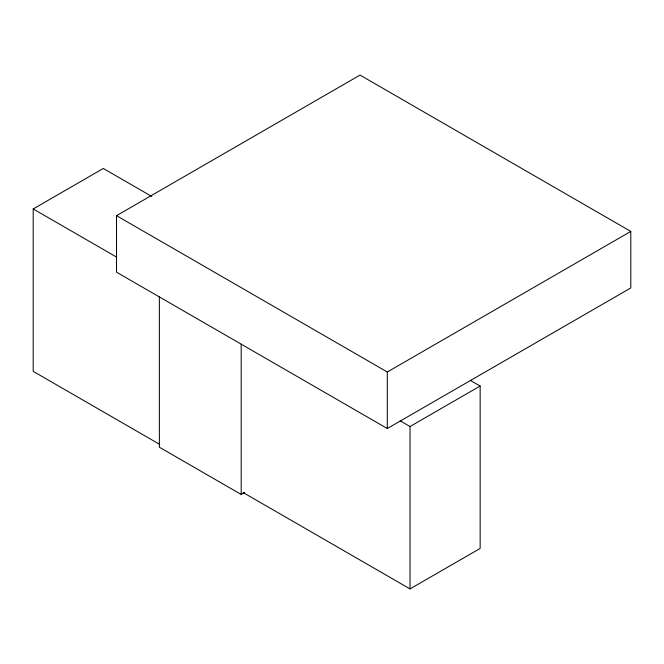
<?xml version="1.0" encoding="UTF-8"?>
<svg xmlns="http://www.w3.org/2000/svg" width="664" height="664" viewBox="0 0 664 664"><rect width="100%" height="100%" fill="white"/><g stroke="black" fill="none" stroke-linecap="round" stroke-linejoin="round"><path stroke-width="1" d="M159.709 444.39L33.2 371.35L33.2 208.952L103.31 168.473L151.765 196.444M116.524 215.667L360.021 75.09L630.8 231.421L630.8 287.944L387.303 428.521L116.524 272.19L116.524 215.667L387.303 372.006L630.8 231.421M159.368 296.874L159.368 447.212L241.19 494.456L244.759 492.389M400.16 420.818L410.028 426.512L480.147 386.033L480.147 548.431L410.028 588.91L243.148 492.564M470.27 380.339L480.147 386.033M33.2 208.952L116.64 257.126M410.028 426.512L410.028 588.91M387.303 372.006L387.303 428.521M241.19 344.118L241.19 494.456"/></g></svg>
